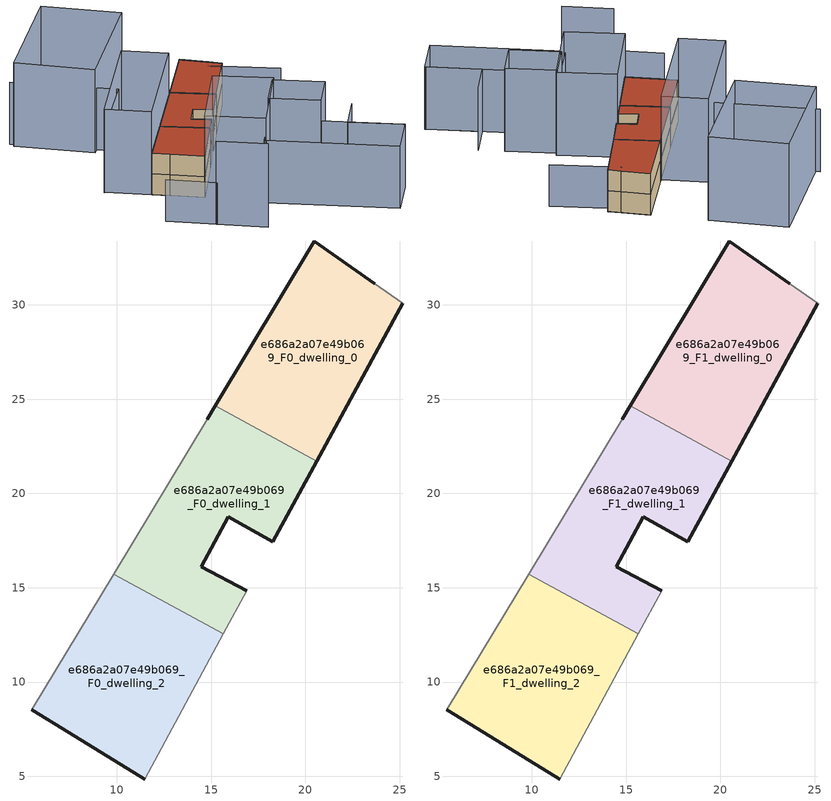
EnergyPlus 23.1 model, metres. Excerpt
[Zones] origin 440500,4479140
e686a2a07e49b069_F0_dwelling_0
 floor ground (EU_floor_Construction): 20.6,21.72 25.15,30.1 23.68,31.13 20.46,33.38 15.22,24.65 z0
 wall outside (EU_wall_Construction): 25.15,30.1 20.6,21.72 / 15.22,24.65 20.46,33.38 23.68,31.13 z0:3
 wall adiabatic (EU_wall_Construction): 23.68,31.13 25.15,30.1 z0:3
 wall to e686a2a07e49b069_F0_dwelling_1 (EU_wall_Construction): 20.6,21.72 15.22,24.65 z0:3
e686a2a07e49b069_F0_dwelling_1
 floor ground (EU_floor_Construction): 16.89,14.85 14.48,16.12 15.9,18.76 18.28,17.44 20.6,21.72 15.22,24.65 14.79,23.94 9.83,15.71 15.64,12.55 z0
 wall outside (EU_wall_Construction): 14.79,23.94 15.22,24.65 / 20.6,21.72 18.28,17.44 15.9,18.76 14.48,16.12 16.89,14.85 z0:3
 wall adiabatic (EU_wall_Construction): 16.89,14.85 15.64,12.55 / 9.83,15.71 14.79,23.94 z0:3
 wall to e686a2a07e49b069_F0_dwelling_2 (EU_wall_Construction): 15.64,12.55 9.83,15.71 z0:3
e686a2a07e49b069_F0_dwelling_2
 floor ground (EU_floor_Construction): 11.47,4.86 15.64,12.55 9.83,15.71 5.5,8.53 7.49,7.31 z0
 wall outside (EU_wall_Construction): 11.47,4.86 7.49,7.31 5.5,8.53 z0:3
 wall adiabatic (EU_wall_Construction): 5.5,8.53 9.83,15.71 / 15.64,12.55 11.47,4.86 z0:3
e686a2a07e49b069_F1_dwelling_0
 floor to e686a2a07e49b069_F0_dwelling_0 (EU_floor_Construction): 20.6,21.72 25.15,30.1 23.68,31.13 20.46,33.38 15.22,24.65 z3
 wall outside (EU_wall_Construction): 25.15,30.1 20.6,21.72 / 15.22,24.65 20.46,33.38 23.68,31.13 z3:6
 wall adiabatic (EU_wall_Construction): 23.68,31.13 25.15,30.1 z3:6
 wall to e686a2a07e49b069_F1_dwelling_1 (EU_wall_Construction): 20.6,21.72 15.22,24.65 z3:6
 roof outside (EU_roof_Construction): 23.68,31.13 25.15,30.1 20.6,21.72 15.22,24.65 20.46,33.38 z6
e686a2a07e49b069_F1_dwelling_1
 floor to e686a2a07e49b069_F0_dwelling_1 (EU_floor_Construction): 16.89,14.85 14.48,16.12 15.9,18.76 18.28,17.44 20.6,21.72 15.22,24.65 14.79,23.94 9.83,15.71 15.64,12.55 z3
 wall outside (EU_wall_Construction): 14.79,23.94 15.22,24.65 / 20.6,21.72 18.28,17.44 15.9,18.76 14.48,16.12 16.89,14.85 z3:6
 wall adiabatic (EU_wall_Construction): 16.89,14.85 15.64,12.55 / 9.83,15.71 14.79,23.94 z3:6
 wall to e686a2a07e49b069_F1_dwelling_2 (EU_wall_Construction): 15.64,12.55 9.83,15.71 z3:6
 roof outside (EU_roof_Construction): 20.6,21.72 18.28,17.44 15.9,18.76 14.48,16.12 16.89,14.85 15.64,12.55 9.83,15.71 14.79,23.94 15.22,24.65 z6
e686a2a07e49b069_F1_dwelling_2
 floor to e686a2a07e49b069_F0_dwelling_2 (EU_floor_Construction): 11.47,4.86 15.64,12.55 9.83,15.71 5.5,8.53 7.49,7.31 z3
 wall outside (EU_wall_Construction): 11.47,4.86 7.49,7.31 5.5,8.53 z3:6
 wall adiabatic (EU_wall_Construction): 5.5,8.53 9.83,15.71 / 15.64,12.55 11.47,4.86 z3:6
 roof outside (EU_roof_Construction): 15.64,12.55 11.47,4.86 7.49,7.31 5.5,8.53 9.83,15.71 z6
shading: 36.64,-2.66 30.15,0.99 / 30.15,0.99 32.98,6 / -5.17,30.18 6.95,22.47 / 6.95,22.47 0.04,11.62 / 21.21,6.1 36.71,-2.71 / 36.71,-2.71 33.43,-8.49 / 33.43,-8.49 17.92,0.31 / 17.92,0.31 21.21,6.1 z0:9; 9.48,-3.15 15.36,-6.71 / 27.14,2.73 21.08,6.11 / 21.08,6.11 23.87,11.12 / 23.87,11.12 29.94,7.74 / 29.94,7.74 27.14,2.73 / 11.27,4.49 17.18,15.41 / 17.18,15.41 24.27,11.56 / 24.27,11.56 18.36,0.64 / 18.36,0.64 11.27,4.49 / 14.79,23.94 5.5,8.53 / 5.5,8.53 0.13,11.76 / 0.13,11.76 9.43,27.18 / 9.43,27.18 14.79,23.94 / 5.43,44.08 14.25,37.84 / 14.25,37.84 3.93,23.27 / 3.93,23.27 -4.88,29.51 / -4.88,29.51 5.43,44.08 z0:12; 3.86,0.34 9.62,-3.23 / 31.52,25.56 23.1,30.03 z0:6
[Building]
EU S2 Campaign: North Axis=0; Terrain=City; Solar Distribution=FullExterior
[Site:Location]
Madrid: Latitude=40.5; Longitude=-3.5; Time Zone=1; Elevation=609
[SizingPeriod:WeatherFileDays]
AnnualSizingPeriod: Begin Month=1; Begin Day of Month=1; End Month=12; End Day of Month=31; Day of Week for Start Day=Monday; Use Weather File Daylight Saving Period=No; Use Weather File Rain and Snow Indicators=No
[MATERIAL]
EU_InternalMass_Material: Roughness=MediumRough; Thickness=0.1; Conductivity=1; Density=1800; Specific Heat=900; Thermal Absorptance=0.9; Solar Absorptance=0.7; Visible Absorptance=0.7
[MATERIAL:NOMASS] Roughness=MediumRough; Thermal Absorptance=0.9; Solar Absorptance=0.7; Visible Absorptance=0.7
Name | Thermal Resistance
EU_wall_NoMass | 1.62319
EU_roof_NoMass | 1.72962
EU_floor_NoMass | 0.434185
[CONSTRUCTION]
EU_wall_Construction: EU_wall_NoMass
EU_roof_Construction: EU_roof_NoMass
EU_floor_Construction: EU_floor_NoMass
EU_InternalMass_Construction: EU_InternalMass_Material
[ZONE] Type=1; Multiplier=1; Ceiling Height=autocalculate; Floor Area=autocalculate; Part of Total Floor Area=Yes
Name | Volume
e686a2a07e49b069_F0_dwelling_0 | 174.957
e686a2a07e49b069_F1_dwelling_0 | 174.956
e686a2a07e49b069_F0_dwelling_1 | 174.949
e686a2a07e49b069_F1_dwelling_1 | 174.948
e686a2a07e49b069_F0_dwelling_2; e686a2a07e49b069_F1_dwelling_2 | 174.947
[INTERNALMASS] Construction=EU_InternalMass_Construction
Name | Zone or ZoneList | Surface Area
e686a2a07e49b069_F0_dwelling_0_EU_InternalMass | e686a2a07e49b069_F0_dwelling_0 | 58.3189
e686a2a07e49b069_F0_dwelling_1_EU_InternalMass | e686a2a07e49b069_F0_dwelling_1 | 58.316
e686a2a07e49b069_F0_dwelling_2_EU_InternalMass | e686a2a07e49b069_F0_dwelling_2 | 58.3158
e686a2a07e49b069_F1_dwelling_0_EU_InternalMass | e686a2a07e49b069_F1_dwelling_0 | 58.3189
e686a2a07e49b069_F1_dwelling_1_EU_InternalMass | e686a2a07e49b069_F1_dwelling_1 | 58.316
e686a2a07e49b069_F1_dwelling_2_EU_InternalMass | e686a2a07e49b069_F1_dwelling_2 | 58.3158
[OTHEREQUIPMENT] Fuel Type=Electricity; Design Level Calculation Method=Watts/Area; Power per Zone Floor Area=1; Fraction Latent=0; Fraction Radiant=0; Fraction Lost=0; Carbon Dioxide Generation Rate=0; EndUse Subcategory=EU_Step8_InternalGains
Name | Zone or ZoneList or Space or SpaceList | Schedule
EU_Step8_InternalGain_e686a2a07e49b069_F0_dwelling_0_f000 | e686a2a07e49b069_F0_dwelling_0 | EU_Step8_GainSchedule_e686a2a07e49b069_F0_dwelling_0_f000
EU_Step8_InternalGain_e686a2a07e49b069_F0_dwelling_1_f000 | e686a2a07e49b069_F0_dwelling_1 | EU_Step8_GainSchedule_e686a2a07e49b069_F0_dwelling_1_f000
EU_Step8_InternalGain_e686a2a07e49b069_F0_dwelling_2_f000 | e686a2a07e49b069_F0_dwelling_2 | EU_Step8_GainSchedule_e686a2a07e49b069_F0_dwelling_2_f000
EU_Step8_InternalGain_e686a2a07e49b069_F1_dwelling_0_f000 | e686a2a07e49b069_F1_dwelling_0 | EU_Step8_GainSchedule_e686a2a07e49b069_F1_dwelling_0_f000
EU_Step8_InternalGain_e686a2a07e49b069_F1_dwelling_1_f000 | e686a2a07e49b069_F1_dwelling_1 | EU_Step8_GainSchedule_e686a2a07e49b069_F1_dwelling_1_f000
EU_Step8_InternalGain_e686a2a07e49b069_F1_dwelling_2_f000 | e686a2a07e49b069_F1_dwelling_2 | EU_Step8_GainSchedule_e686a2a07e49b069_F1_dwelling_2_f000
[ZONEVENTILATION:DESIGNFLOWRATE] Schedule=EU_AlwaysOn; Design Flow Rate Calculation Method=AirChanges/Hour; Air Changes per Hour=0.568683; Ventilation Type=Natural; Fan Pressure Rise=0; Fan Total Efficiency=1; Constant Term Coefficient=1; Temperature Term Coefficient=0; Velocity Term Coefficient=0; Velocity Squared Term Coefficient=0; Minimum Indoor Temperature=-100; Maximum Indoor Temperature=100; Delta Temperature=-100; Minimum Outdoor Temperature=-100; Maximum Outdoor Temperature=100; Maximum Wind Speed=40
Name | Zone or ZoneList or Space or SpaceList
EU_ConstantAir_e686a2a07e49b069_F0_dwelling_0 | e686a2a07e49b069_F0_dwelling_0
EU_ConstantAir_e686a2a07e49b069_F0_dwelling_1 | e686a2a07e49b069_F0_dwelling_1
EU_ConstantAir_e686a2a07e49b069_F0_dwelling_2 | e686a2a07e49b069_F0_dwelling_2
EU_ConstantAir_e686a2a07e49b069_F1_dwelling_0 | e686a2a07e49b069_F1_dwelling_0
EU_ConstantAir_e686a2a07e49b069_F1_dwelling_1 | e686a2a07e49b069_F1_dwelling_1
EU_ConstantAir_e686a2a07e49b069_F1_dwelling_2 | e686a2a07e49b069_F1_dwelling_2
[HVACTEMPLATE:THERMOSTAT] Constant Heating Setpoint=20; Constant Cooling Setpoint=50
EU_HeatOnly_e686a2a07e49b069_F0_dwelling_0; EU_HeatOnly_e686a2a07e49b069_F0_dwelling_1; EU_HeatOnly_e686a2a07e49b069_F0_dwelling_2; EU_HeatOnly_e686a2a07e49b069_F1_dwelling_0; EU_HeatOnly_e686a2a07e49b069_F1_dwelling_1; EU_HeatOnly_e686a2a07e49b069_F1_dwelling_2
[HVACTEMPLATE:ZONE:IDEALLOADSAIRSYSTEM] System Availability Schedule=EU_AlwaysOn; Maximum Heating Supply Air Temperature=50; Minimum Cooling Supply Air Temperature=13; Maximum Heating Supply Air Humidity Ratio=0.0156; Minimum Cooling Supply Air Humidity Ratio=0.0077; Heating Limit=NoLimit; Cooling Limit=NoLimit; Heating Availability Schedule=EU_AlwaysOn; Cooling Availability Schedule=EU_CoolingOff; Dehumidification Control Type=ConstantSensibleHeatRatio; Cooling Sensible Heat Ratio=0.7; Dehumidification Setpoint=60; Humidification Control Type=None; Humidification Setpoint=30; Outdoor Air Method=None; Outdoor Air Flow Rate per Person=0.00944; Outdoor Air Flow Rate per Zone Floor Area=0; Outdoor Air Flow Rate per Zone=0; Demand Controlled Ventilation Type=None; Outdoor Air Economizer Type=NoEconomizer; Heat Recovery Type=None; Sensible Heat Recovery Effectiveness=0.7; Latent Heat Recovery Effectiveness=0.65
Name | Template Thermostat
e686a2a07e49b069_F0_dwelling_0 | EU_HeatOnly_e686a2a07e49b069_F0_dwelling_0
e686a2a07e49b069_F0_dwelling_1 | EU_HeatOnly_e686a2a07e49b069_F0_dwelling_1
e686a2a07e49b069_F0_dwelling_2 | EU_HeatOnly_e686a2a07e49b069_F0_dwelling_2
e686a2a07e49b069_F1_dwelling_0 | EU_HeatOnly_e686a2a07e49b069_F1_dwelling_0
e686a2a07e49b069_F1_dwelling_1 | EU_HeatOnly_e686a2a07e49b069_F1_dwelling_1
e686a2a07e49b069_F1_dwelling_2 | EU_HeatOnly_e686a2a07e49b069_F1_dwelling_2
[SIZING:ZONE] Zone Cooling Design Supply Air Temperature Input Method=SupplyAirTemperature; Zone Cooling Design Supply Air Temperature=13; Zone Heating Design Supply Air Temperature Input Method=SupplyAirTemperature; Zone Heating Design Supply Air Temperature=50; Zone Cooling Design Supply Air Humidity Ratio=0.008; Zone Heating Design Supply Air Humidity Ratio=0.008; Cooling Design Air Flow Method=DesignDay; Cooling Design Air Flow Rate=0; Cooling Minimum Air Flow per Zone Floor Area=0.000762; Cooling Minimum Air Flow=0; Cooling Minimum Air Flow Fraction=0.2; Heating Design Air Flow Method=DesignDay; Heating Design Air Flow Rate=0; Heating Maximum Air Flow per Zone Floor Area=0.002032; Heating Maximum Air Flow=0.141576; Heating Maximum Air Flow Fraction=0.3; Account for Dedicated Outdoor Air System=No; Dedicated Outdoor Air System Control Strategy=NeutralSupplyAir; Dedicated Outdoor Air Low Setpoint Temperature for Design=autosize; Dedicated Outdoor Air High Setpoint Temperature for Design=autosize; Zone Load Sizing Method=Sensible Load Only No Latent Load; Zone Latent Cooling Design Supply Air Humidity Ratio Input Method=HumidityRatioDifference; Zone Cooling Design Supply Air Humidity Ratio Difference=0.005; Zone Latent Heating Design Supply Air Humidity Ratio Input Method=HumidityRatioDifference; Zone Humidification Design Supply Air Humidity Ratio Difference=0.005
e686a2a07e49b069_F0_dwelling_0; e686a2a07e49b069_F0_dwelling_1; e686a2a07e49b069_F0_dwelling_2; e686a2a07e49b069_F1_dwelling_0; e686a2a07e49b069_F1_dwelling_1; e686a2a07e49b069_F1_dwelling_2
[SCHEDULE:CONSTANT]
Name | Hourly Value
EU_AlwaysOn | 1
EU_CoolingOff | 0
[SCHEDULE:FILE] Column Number=1; Rows to Skip at Top=0; Number of Hours of Data=8760; Column Separator=Comma; Interpolate to Timestep=No; Minutes per Item=60; Adjust Schedule for Daylight Savings=Yes
Name | File
EU_Step8_GainSchedule_e686a2a07e49b069_F0_dwelling_0_f000 | ../../schedules/e686a2a07e49b069/e686a2a07e49b069_F0_dwelling_0_f000_gain.csv
EU_Step8_GainSchedule_e686a2a07e49b069_F0_dwelling_1_f000 | ../../schedules/e686a2a07e49b069/e686a2a07e49b069_F0_dwelling_1_f000_gain.csv
EU_Step8_GainSchedule_e686a2a07e49b069_F0_dwelling_2_f000 | ../../schedules/e686a2a07e49b069/e686a2a07e49b069_F0_dwelling_2_f000_gain.csv
EU_Step8_GainSchedule_e686a2a07e49b069_F1_dwelling_0_f000 | ../../schedules/e686a2a07e49b069/e686a2a07e49b069_F1_dwelling_0_f000_gain.csv
EU_Step8_GainSchedule_e686a2a07e49b069_F1_dwelling_1_f000 | ../../schedules/e686a2a07e49b069/e686a2a07e49b069_F1_dwelling_1_f000_gain.csv
EU_Step8_GainSchedule_e686a2a07e49b069_F1_dwelling_2_f000 | ../../schedules/e686a2a07e49b069/e686a2a07e49b069_F1_dwelling_2_f000_gain.csv
